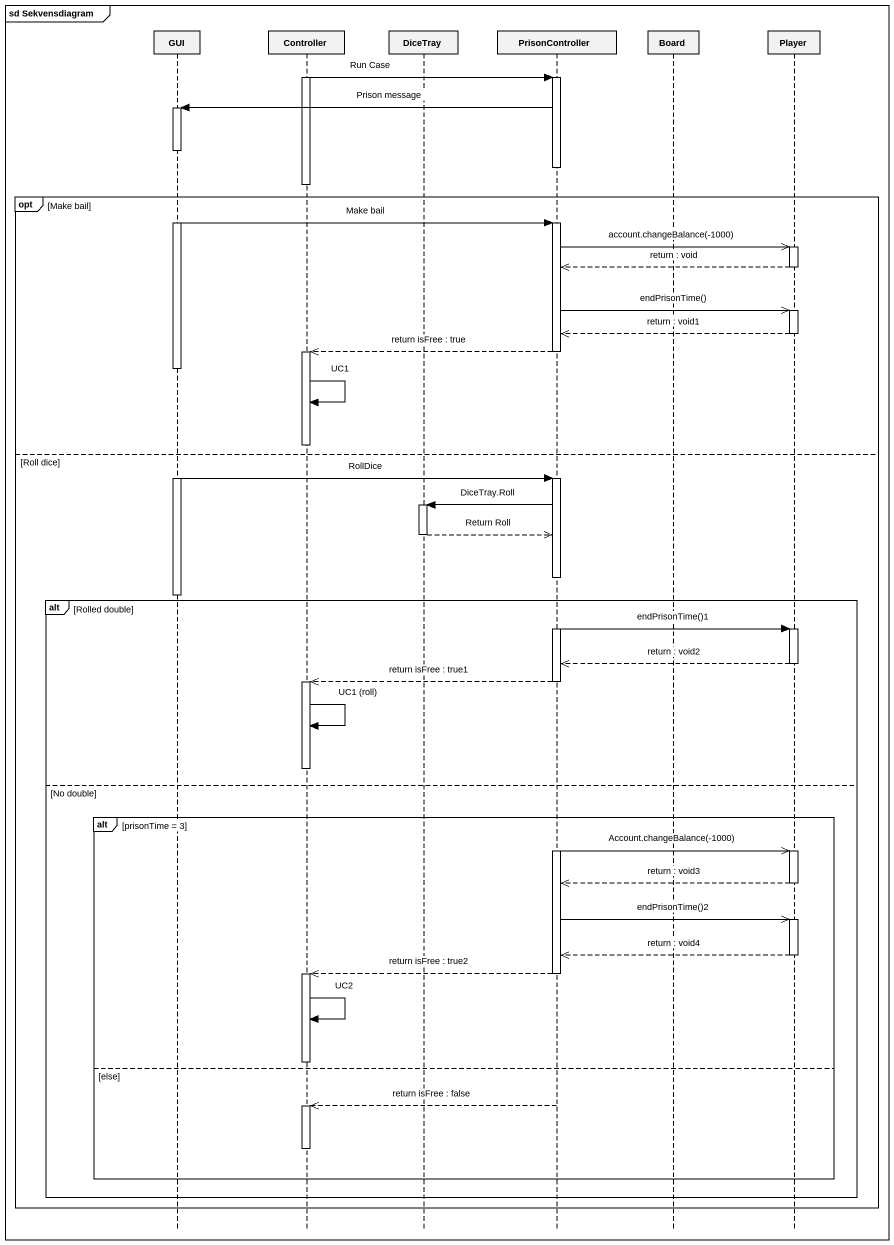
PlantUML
@startuml
mainframe sd Sekvensdiagram
hide footbox
participant GUI
participant Controller
participant DiceTray
participant PrisonController
participant Board
participant Player

activate Controller
Controller -> PrisonController : Run Case
activate PrisonController
PrisonController -> GUI : Prison message
activate GUI
deactivate PrisonController
deactivate Controller
opt Make bail
  GUI -> PrisonController : Make bail
  activate PrisonController
  PrisonController ->> Player : account.changeBalance(-1000)
  activate Player
  Player -->> PrisonController : return : void
  deactivate Player
  PrisonController ->> Player : endPrisonTime()
  activate Player
  Player -->> PrisonController : return : void1
  deactivate Player
  PrisonController -->> Controller : return isFree : true
  deactivate PrisonController
  activate Controller
  deactivate GUI
  Controller -> Controller : UC1
  deactivate Controller
else Roll dice
  activate GUI
  GUI -> PrisonController : RollDice
  activate PrisonController
  PrisonController -> DiceTray : DiceTray.Roll
  activate DiceTray
  DiceTray -->> PrisonController : Return Roll
  deactivate DiceTray
  deactivate GUI
  alt Rolled double
    PrisonController -> Player : endPrisonTime()1
    activate Player
    Player -->> PrisonController : return : void2
    deactivate Player
    PrisonController -->> Controller : return isFree : true1
    deactivate PrisonController
    activate Controller
    Controller -> Controller : UC1 (roll)
    deactivate Controller
  else No double
    alt prisonTime = 3
      activate PrisonController
      PrisonController ->> Player : Account.changeBalance(-1000)
      activate Player
      Player -->> PrisonController : return : void3
      deactivate Player
      PrisonController ->> Player : endPrisonTime()2
      activate Player
      Player -->> PrisonController : return : void4
      deactivate Player
      PrisonController -->> Controller : return isFree : true2
      deactivate PrisonController
      activate Controller
      Controller -> Controller : UC2
      deactivate Controller
    else else
      PrisonController -->> Controller : return isFree : false
      activate Controller
      deactivate Controller
    end
  end
end
@enduml
